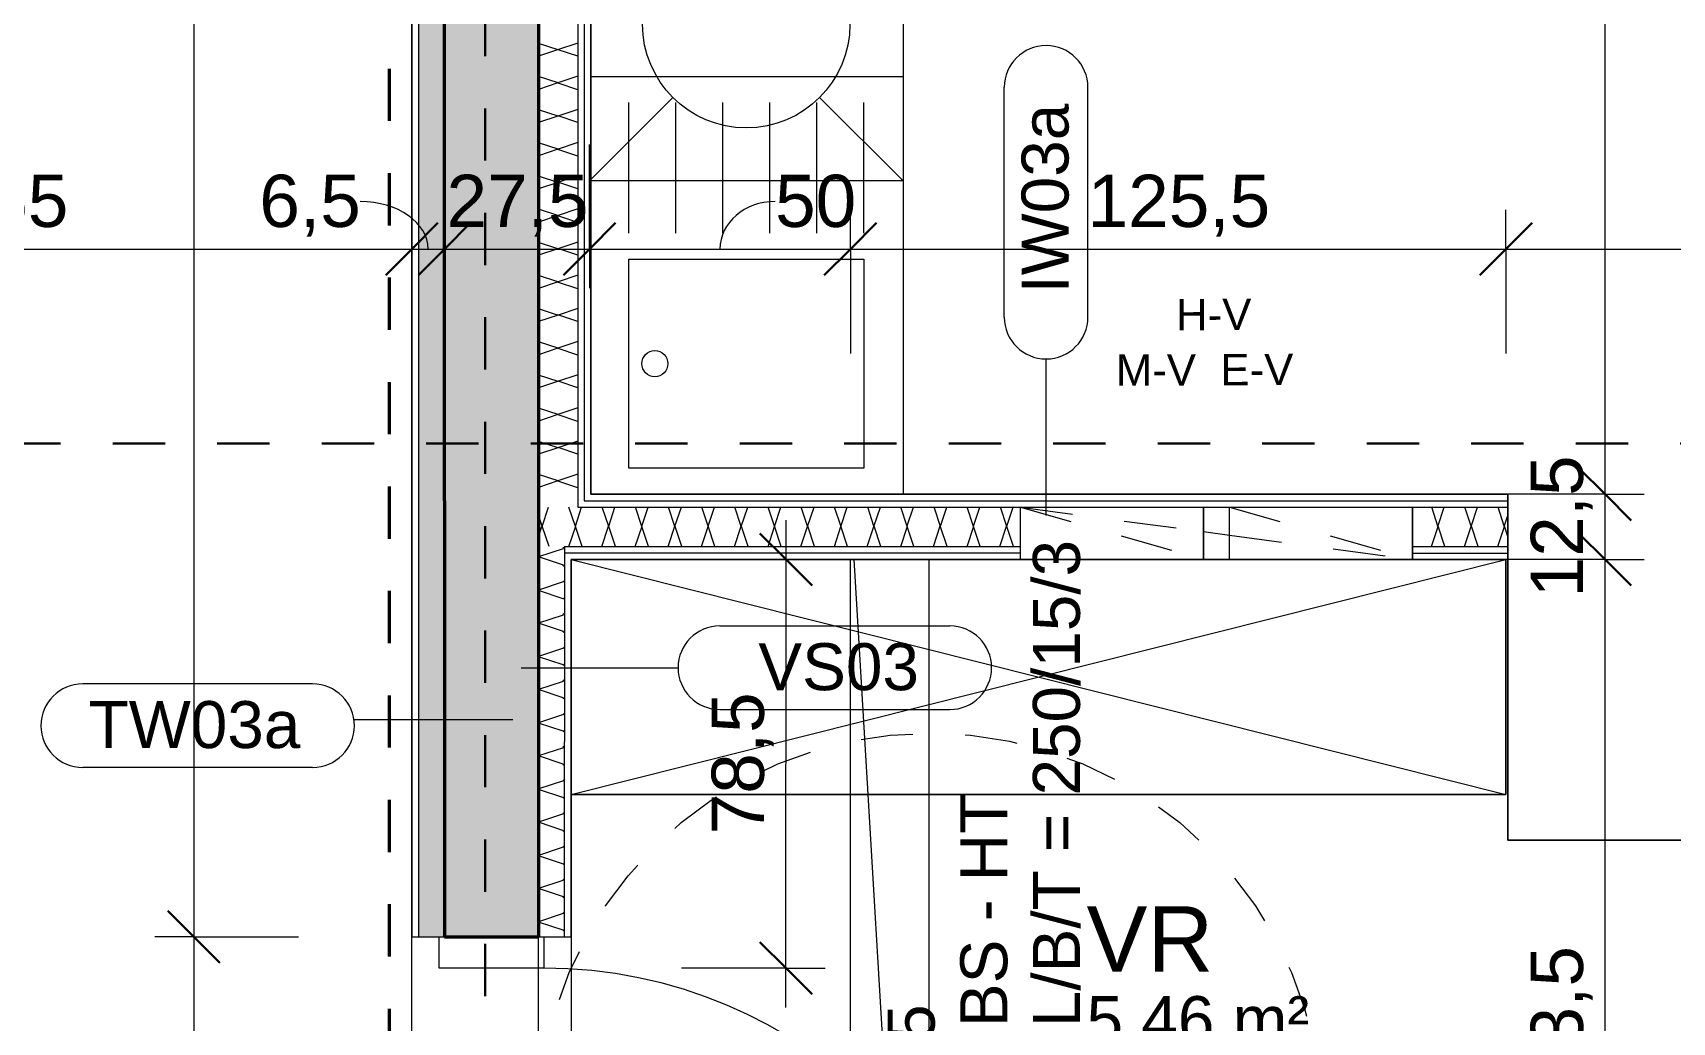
# Model space of a CAD drawing. Header units: metres. Extents: x -67.4 to -27.2, y 43.9 to 89.6.
# Drawn here: x -45.997 to -42.859, y 59.12 to 61.015 of the extents above; entities that cross this region are included whole.
import ezdxf

# ---------------------------------------------------------------- set-up
doc = ezdxf.new("R2010")
doc.units = ezdxf.units.M
doc.linetypes.add('Strich Punkt Mittel', pattern=[0.015875, 0.00635, -0.004763, 0, -0.004763])
doc.linetypes.add('Verdeckt', pattern=[0.003, 0.002, -0.001])
for name, color, linetype, lineweight in [('A_2D', 7, 'Continuous', 13), ('A_Bemassung-50_', 4, 'Continuous', 9), ('A_Bemassung_', 4, 'Continuous', 9), ('A_Beschriftung_', 7, 'Continuous', 9), ('A_Bodenschlitz', 7, 'Continuous', 5), ('A_Brandabschnitte', 30, 'Verdeckt', 50), ('A_Decken', 8, 'Continuous', 13), ('A_Durchbruch', 7, 'Verdeckt', 5), ('A_Moebel', 6, 'Continuous', 13), ('A_Raeume', 7, 'Continuous', 13), ('A_Raeume_', 7, 'Continuous', 5), ('A_Raeume_Beschriftung_', 7, 'Continuous', 9), ('A_Raster_', 1, 'Continuous', 9), ('A_Sanitaer', 3, 'Continuous', 13), ('A_Tueren', 31, 'Continuous', 13), ('A_Waende', 7, 'Continuous', 13), ('Text', 90, 'Continuous', 9)]:
    doc.layers.add(name, color=color, linetype=linetype, lineweight=lineweight)
doc.styles.add('Arial_2', font='arial.ttf', dxfattribs={"height": 0.09})
doc.styles.add('Arial_4', font='arial.ttf', dxfattribs={"height": 0.125})
doc.styles.add('Arial_5', font='arial.ttf', dxfattribs={"height": 0.1})
doc.styles.add('Arial_7', font='arial.ttf', dxfattribs={"height": 0.06})
doc.dimstyles.new('WGA-Bemaßung', dxfattribs={"dimscale": 0.3048, "dimtxt": 0.102026, "dimasz": 0.328084, "dimexe": 0.246063, "dimexo": 0.0625, "dimgap": 0.04101, "dimtad": 1, "dimdec": 1, "dimlfac": 100, "dimrnd": 0.5, "dimdsep": 46, "dimtxsty": 'Arial_5', "dimblk1": 'OBLIQUE', "dimblk2": 'OBLIQUE', "dimsah": 1, "dimcen": 0.09, "dimdle": 0.246063, "dimazin": 2, "dimtfac": 1, "dimtdec": 4, "dimtix": 1, "dimtmove": 0, "dimatfit": 3, "dimfxl": 0.656168, "dimfxlon": 1, "dimtvp": 1, "dimtolj": 1, "dimtzin": 0, "dimarcsym": 2})
doc.dimstyles.new('WGA-Bemaßung_3', dxfattribs={"dimscale": 0.3048, "dimtxt": 0.102026, "dimasz": 0.328084, "dimexe": 0.246063, "dimexo": 0.0625, "dimgap": 0.04101, "dimtad": 1, "dimdec": 1, "dimlfac": 100, "dimrnd": 0.5, "dimdsep": 46, "dimtxsty": 'Arial_5', "dimblk1": 'OBLIQUE', "dimblk2": 'OBLIQUE', "dimsah": 1, "dimcen": 0.09, "dimdle": 0.246063, "dimazin": 2, "dimtfac": 1, "dimtdec": 4, "dimtix": 1, "dimtmove": 1, "dimatfit": 3, "dimfxl": 0.656168, "dimfxlon": 1, "dimtvp": 1, "dimtolj": 1, "dimtzin": 0, "dimarcsym": 2})
doc.dimstyles.new('WGA-Bemaßung_4', dxfattribs={"dimscale": 0.3048, "dimtxt": 0.102026, "dimasz": 0.328084, "dimexe": 0.246063, "dimexo": 0.0625, "dimgap": 0.04101, "dimtad": 1, "dimdec": 1, "dimlfac": 100, "dimrnd": 0.5, "dimdsep": 46, "dimtxsty": 'Arial_5', "dimblk1": 'OBLIQUE', "dimblk2": 'OBLIQUE', "dimsah": 1, "dimcen": 0.09, "dimdle": 0.246063, "dimazin": 2, "dimtfac": 1, "dimtdec": 4, "dimtix": 1, "dimtmove": 0, "dimatfit": 3, "dimfxl": 0.656168, "dimfxlon": 1, "dimtvp": 1, "dimtolj": 1, "dimtzin": 0, "dimarcsym": 2})

# ---------------------------------------------------------------- blocks, each defined once
blk = doc.blocks.new('UZ_D1 - SL_0900x2000_Wohnungstür-5426849-263_PP_02OG_BT2')
at = {"layer": 'A_Tueren', "lineweight": 5}
for p, q in [((0.45, 0.1), (0.45, 1)), ((-0.51, 0.1), (-0.45, 0.1)), ((-0.45, 0.1), (-0.45, -0.1)), ((0.45, 0.1), (0.45, -0.1)), ((0.51, 0.1), (0.45, 0.1)), ((-0.45, -0.1), (-0.51, -0.1)), ((0.45, -0.1), (0.51, -0.1))]:
    blk.add_line(p, q, dxfattribs=at)
blk.add_arc((0.45, 0.1), 0.9, 90, 180, dxfattribs=at)
blk = doc.blocks.new('Sani_Kueche_Zeile - Tiefe_600-3803720-263_PP_02OG_BT2')
at = {"layer": 'A_Sanitaer'}
for p, q in [((-1.2005, 0.5746), (-0.6005, 0.5746)), ((-0.6005, 0.5746), (-0.0005, 0.5746)), ((-0.0005, 0.5746), (0.3995, 0.5746)), ((0.3995, 0.5746), (1.1995, 0.5746)), ((1.1995, 0.5746), (1.1995, 0.0692))]:
    blk.add_line(p, q, dxfattribs=at)
blk = doc.blocks.new('Moeb_Schrank - Schrank_2m-10187188-263_PP_02OG_BT2')
at = {"layer": 'A_Moebel', "color": 8}
for p, q in [((0, 0), (1.789, -0.45)), ((0.8601, 0), (0, 0)), ((0, 0), (0, -0.45)), ((0, -0.45), (0, 0)), ((0, 0), (0.8601, 0)), ((1.2101, 0), (0.8601, 0)), ((0.8601, 0), (1.2101, 0)), ((1.2601, 0), (1.2101, 0)), ((1.2101, 0), (1.2601, 0)), ((1.6101, 0), (1.2601, 0)), ((1.2601, 0), (1.6101, 0)), ((1.789, 0), (1.6101, 0)), ((1.6101, 0), (1.789, 0)), ((1.789, -0.45), (1.789, 0)), ((1.789, 0), (1.789, -0.45)), ((0, -0.45), (1.789, 0)), ((0, -0.45), (1.789, -0.45)), ((1.789, -0.45), (0, -0.45))]:
    blk.add_line(p, q, dxfattribs=at)
blk = doc.blocks.new('MSys_Kueche_Spuele - 80cm-5682282-263_PP_02OG_BT2')
at = {"layer": 'A_Moebel'}
for p, q in [((-1.2005, 0.5746), (-0.4005, 0.5746)), ((-1.2005, -0.0229), (-1.2005, 0.5746)), ((-1.2005, -0.0229), (-1.2005, 0.5746)), ((-0.9005, 0.4996), (-1.1505, 0.4996)), ((-0.8505, 0.4996), (-0.4505, 0.4996)), ((-0.8505, 0.0496), (-0.8505, 0.4996)), ((-0.4505, 0.4996), (-0.4505, 0.0496)), ((-0.9005, 0.4096), (-1.1505, 0.4096)), ((-0.9005, 0.3196), (-1.1505, 0.3196)), ((-0.9005, 0.2296), (-1.1505, 0.2296)), ((-0.9005, 0.1396), (-1.1505, 0.1396)), ((-0.9005, 0.0496), (-1.1505, 0.0496)), ((-0.4505, 0.0496), (-0.8505, 0.0496))]:
    blk.add_line(p, q, dxfattribs=at)
blk.add_circle((-0.6505, 0.0996), 0.025, dxfattribs=at)
blk = doc.blocks.new('MSys_Kueche_Geschirrspueler - 600-5682277-263_PP_02OG_BT2')
at = {"layer": 'A_Moebel'}
for p, q in [((-1.2005, -0.0254), (-1.2005, 0.5721)), ((-1.0409, 0.415), (-1.198, 0.5721)), ((-0.603, 0.5721), (-0.7601, 0.415)), ((-0.6005, 0.5721), (-0.6005, -0.0254)), ((-1.0409, 0.1342), (-1.2005, -0.0254)), ((-0.6005, -0.0254), (-0.7601, 0.1342)), ((-0.6005, -0.0254), (-1.2005, -0.0254))]:
    blk.add_line(p, q, dxfattribs=at)
blk.add_circle((-0.9005, 0.2746), 0.1985, dxfattribs=at)
blk = doc.blocks.new('Allg_BS - HKLS-8407943-263_PP_02OG_BT2')
at = {"layer": 'A_Bodenschlitz'}
for p, q in [((-1.2494, -0.1435), (-1.2494, 0.0065)), ((-1.2494, 0.0065), (0.682, 0.0065)), ((0.682, 0.0065), (1.132, 0.0065)), ((-1.2494, -0.1435), (0.682, -0.0276)), ((0.682, -0.0276), (1.132, -0.0006)), ((0.682, -0.1435), (-1.2494, -0.1435)), ((1.132, -0.1435), (0.682, -0.1435))]:
    blk.add_line(p, q, dxfattribs=at)
blk = doc.blocks.new('Allg_Verteiler_Wand - H-V-8423438-263_PP_02OG_BT2')
at = {"layer": 'A_2D', "lineweight": 5}
for p, q in [((0.125, 0.0375), (0.475, 0.0375)), ((0.125, -0.0625), (0.125, 0.0375)), ((0.125, 0.0375), (0.475, 0.0375)), ((0.475, 0.0375), (0.525, 0.0375)), ((0.475, 0.0375), (0.525, 0.0375)), ((0.525, 0.0375), (0.875, 0.0375)), ((0.525, 0.0375), (0.875, 0.0375)), ((0.875, 0.0375), (0.875, -0.0625)), ((0.875, -0.0625), (0.875, 0.0375)), ((0.475, -0.0625), (0.125, -0.0625)), ((0.525, -0.0625), (0.475, -0.0625)), ((0.875, -0.0625), (0.525, -0.0625))]:
    blk.add_line(p, q, dxfattribs=at)
at = {"layer": 'A_Durchbruch'}
for p, q in [((0.125, 0.0375), (0.475, -0.0092)), ((0.125, -0.0625), (0.125, 0.0375)), ((0.125, 0.0375), (0.475, -0.0092)), ((0.125, -0.0625), (0.125, 0.0375)), ((0.875, -0.0625), (0.875, 0.0375)), ((0.475, -0.0092), (0.525, -0.0158)), ((0.475, -0.0092), (0.525, -0.0158)), ((0.525, -0.0158), (0.875, -0.0625)), ((0.525, -0.0158), (0.875, -0.0625))]:
    blk.add_line(p, q, dxfattribs=at)
blk = doc.blocks.new('Allg_Verteiler_Wand - E-V-8423437-263_PP_02OG_BT2')
at = {"layer": 'A_2D', "lineweight": 5}
for p, q in [((0.125, 0.0375), (0.475, 0.0375)), ((0.125, -0.0625), (0.125, 0.0375)), ((0.125, 0.0375), (0.475, 0.0375)), ((0.475, 0.0375), (0.475, -0.0625)), ((0.475, -0.0625), (0.475, 0.0375)), ((0.475, -0.0625), (0.125, -0.0625))]:
    blk.add_line(p, q, dxfattribs=at)
at = {"layer": 'A_Durchbruch'}
for p, q in [((0.125, 0.0375), (0.475, -0.0625)), ((0.125, -0.0625), (0.125, 0.0375)), ((0.125, 0.0375), (0.475, -0.0625)), ((0.125, -0.0625), (0.125, 0.0375)), ((0.475, -0.0625), (0.475, 0.0375))]:
    blk.add_line(p, q, dxfattribs=at)
blk = doc.blocks.new('Allg_Verteiler_Wand - M-V-8423436-263_PP_02OG_BT2')
at = {"layer": 'A_2D', "lineweight": 5}
for p, q in [((0.125, 0.0375), (0.475, 0.0375)), ((0.125, -0.0625), (0.125, 0.0375)), ((0.125, 0.0375), (0.475, 0.0375)), ((0.475, 0.0375), (0.475, -0.0625)), ((0.475, -0.0625), (0.475, 0.0375)), ((0.475, -0.0625), (0.125, -0.0625))]:
    blk.add_line(p, q, dxfattribs=at)
at = {"layer": 'A_Durchbruch'}
for p, q in [((0.125, 0.0375), (0.475, -0.0625)), ((0.125, -0.0625), (0.125, 0.0375)), ((0.125, 0.0375), (0.475, -0.0625)), ((0.125, -0.0625), (0.125, 0.0375)), ((0.475, -0.0625), (0.475, 0.0375))]:
    blk.add_line(p, q, dxfattribs=at)
blk = doc.blocks.new('BS_Wand_Lollipop - rechts_oben-2026913-263_PP_02OG_BT2')
at = {"layer": 'A_Beschriftung_'}
for p, q in [((0.0046, 0.0016), (0.0134, 0.0016)), ((-0.003, 0), (0.003, 0)), ((0.0046, -0.0016), (0.0134, -0.0016))]:
    blk.add_line(p, q, dxfattribs=at)
for centre, start, end in [((0.0046, 0), 90, 270), ((0.0134, 0), 270, 90)]:
    blk.add_arc(centre, 0.0016, start, end, dxfattribs=at)
blk = doc.blocks.new('DIMBLOCK154-263_PP_02OG_BT2')
at = {"layer": 'A_Bemassung-50_', "lineweight": 35, "transparency": 16777216}
for p, q in [((-42.9874, 60.0062), (-43.0374, 60.0562)), ((-42.9874, 60.0062), (-42.9374, 59.9562)), ((-42.9875, 58.1736), (-43.0375, 58.2236)), ((-42.9875, 58.1736), (-42.9375, 58.1236))]:
    blk.add_line(p, q, dxfattribs=at)
at = {"layer": 'A_Bemassung-50_', "transparency": 16777216}
for p, q in [((-42.9874, 60.0062), (-43.1874, 60.0062)), ((-42.9875, 58.1736), (-42.9874, 60.0062)), ((-42.9874, 60.0062), (-42.9124, 60.0062)), ((-42.9875, 58.1736), (-43.1875, 58.1736)), ((-42.9875, 58.1736), (-42.9125, 58.1736))]:
    blk.add_line(p, q, dxfattribs=at)
at = {"layer": 'A_Bemassung-50_', "color": 0, "transparency": 16777216, "insert": (-43.1298, 58.9165), "char_height": 0.1, "width": 0.416266, "attachment_point": 1, "rotation": 90, "line_spacing_factor": 0.941778, "style": 'Arial_5'}
blk.add_mtext('183,5', dxfattribs=at)
blk = doc.blocks.new('_Oblique')
at = {"color": 0, "linetype": 'ByBlock', "lineweight": -2}
blk.add_line((-0.5, -0.5), (0.5, 0.5), dxfattribs=at)
blk = doc.blocks.new('DIMBLOCK155-263_PP_02OG_BT2')
at = {"layer": 'A_Bemassung-50_', "lineweight": 35, "transparency": 16777216}
for p, q in [((-42.9874, 60.1312), (-43.0374, 60.1812)), ((-42.9874, 60.1312), (-42.9374, 60.0812)), ((-42.9874, 60.0062), (-43.0374, 60.0562)), ((-42.9874, 60.0062), (-42.9374, 59.9562))]:
    blk.add_line(p, q, dxfattribs=at)
at = {"layer": 'A_Bemassung-50_', "transparency": 16777216}
for p, q in [((-42.9874, 60.1312), (-43.1874, 60.1312)), ((-42.9874, 60.0062), (-42.9874, 60.1312)), ((-42.9874, 60.1312), (-42.9124, 60.1312)), ((-42.9874, 60.0062), (-43.1874, 60.0062)), ((-42.9874, 60.0062), (-42.9124, 60.0062))]:
    blk.add_line(p, q, dxfattribs=at)
at = {"layer": 'A_Bemassung-50_', "color": 0, "transparency": 16777216, "insert": (-43.1297, 59.9337), "char_height": 0.1, "width": 0.323972, "attachment_point": 1, "rotation": 90, "line_spacing_factor": 0.941778, "style": 'Arial_5'}
blk.add_mtext('12,5', dxfattribs=at)
blk = doc.blocks.new('DIMBLOCK156-263_PP_02OG_BT2')
at = {"layer": 'A_Bemassung-50_', "lineweight": 35, "transparency": 16777216}
for p, q in [((-42.9874, 62.5312), (-43.0373, 62.5812)), ((-42.9874, 62.5312), (-42.9374, 62.4812)), ((-42.9874, 60.1312), (-43.0374, 60.1812)), ((-42.9874, 60.1312), (-42.9374, 60.0812))]:
    blk.add_line(p, q, dxfattribs=at)
at = {"layer": 'A_Bemassung-50_', "transparency": 16777216}
for p, q in [((-42.9874, 62.5312), (-43.1874, 62.5312)), ((-42.9874, 60.1312), (-42.9874, 62.5312)), ((-42.9874, 62.5312), (-42.9124, 62.5312)), ((-42.9874, 60.1312), (-43.1874, 60.1312)), ((-42.9874, 60.1312), (-42.9124, 60.1312))]:
    blk.add_line(p, q, dxfattribs=at)
at = {"layer": 'A_Bemassung-50_', "color": 0, "transparency": 16777216, "insert": (-43.1297, 61.2159), "char_height": 0.1, "width": 0.276883, "attachment_point": 1, "rotation": 90, "line_spacing_factor": 0.941778, "style": 'Arial_5'}
blk.add_mtext('240', dxfattribs=at)
blk = doc.blocks.new('BS_Wand_Lollipop - links_unten-2026911-263_PP_02OG_BT2')
at = {"layer": 'A_Beschriftung_'}
for p, q in [((-0.00467, 0.001367), (-0.01347, 0.001367)), ((-0.003087, 0), (0.003, 0)), ((-0.00467, -0.001833), (-0.01347, -0.001833))]:
    blk.add_line(p, q, dxfattribs=at)
for centre, start, end in [((-0.01347, -0.000233), 90, 270), ((-0.00467, -0.000233), 270, 90)]:
    blk.add_arc(centre, 0.0016, start, end, dxfattribs=at)
blk = doc.blocks.new('DIMBLOCK379-263_PP_02OG_BT2')
at = {"layer": 'A_Bemassung-50_', "lineweight": 35, "transparency": 16777216}
for p, q in [((-45.6881, 65.1463), (-45.7381, 65.1963)), ((-45.6881, 65.1463), (-45.6381, 65.0963)), ((-45.6883, 59.2837), (-45.7383, 59.3337)), ((-45.6883, 59.2837), (-45.6383, 59.2337))]:
    blk.add_line(p, q, dxfattribs=at)
at = {"layer": 'A_Bemassung-50_', "transparency": 16777216}
for p, q in [((-45.6881, 65.1463), (-45.7631, 65.1463)), ((-45.6881, 65.1463), (-45.6883, 59.2837)), ((-45.6881, 65.1463), (-45.4881, 65.1463)), ((-45.6883, 59.2837), (-45.7633, 59.2837)), ((-45.6883, 59.2837), (-45.4883, 59.2837))]:
    blk.add_line(p, q, dxfattribs=at)
at = {"layer": 'A_Bemassung-50_', "color": 0, "transparency": 16777216, "insert": (-45.8305, 62.0416), "char_height": 0.1, "width": 0.416266, "attachment_point": 1, "rotation": 90, "line_spacing_factor": 0.941778, "style": 'Arial_5'}
blk.add_mtext('586,5', dxfattribs=at)
blk = doc.blocks.new('DIMBLOCK380-263_PP_02OG_BT2')
at = {"layer": 'A_Bemassung-50_', "lineweight": 35, "transparency": 16777216}
for p, q in [((-45.6883, 59.2837), (-45.7383, 59.3337)), ((-45.6883, 59.2837), (-45.6383, 59.2337)), ((-45.6883, 58.2637), (-45.7383, 58.3137)), ((-45.6883, 58.2637), (-45.6383, 58.2137))]:
    blk.add_line(p, q, dxfattribs=at)
at = {"layer": 'A_Bemassung-50_', "transparency": 16777216}
for p, q in [((-45.6883, 59.2837), (-45.7633, 59.2837)), ((-45.6883, 59.2837), (-45.6883, 58.2637)), ((-45.6883, 59.2837), (-45.4883, 59.2837)), ((-45.6883, 58.2637), (-45.7633, 58.2637)), ((-45.6883, 58.2637), (-45.4883, 58.2637))]:
    blk.add_line(p, q, dxfattribs=at)
at = {"layer": 'A_Bemassung-50_', "color": 0, "transparency": 16777216, "insert": (-45.8307, 58.6583), "char_height": 0.1, "width": 0.276883, "attachment_point": 1, "rotation": 90, "line_spacing_factor": 0.941778, "style": 'Arial_5'}
blk.add_mtext('102', dxfattribs=at)
blk = doc.blocks.new('DIMBLOCK412-263_PP_02OG_BT2')
at = {"layer": 'A_Bemassung-50_', "lineweight": 35, "transparency": 16777216}
for p, q in [((-44.555, 60.0063), (-44.605, 60.0563)), ((-44.555, 60.0063), (-44.505, 59.9563)), ((-44.555, 59.2237), (-44.605, 59.2737)), ((-44.555, 59.2237), (-44.5051, 59.1737))]:
    blk.add_line(p, q, dxfattribs=at)
at = {"layer": 'A_Bemassung-50_', "transparency": 16777216}
for p, q in [((-44.5551, 59.1487), (-44.555, 60.0813)), ((-44.555, 60.0063), (-44.755, 60.0063)), ((-44.555, 60.0063), (-44.48, 60.0063)), ((-44.555, 59.2237), (-44.755, 59.2237)), ((-44.555, 59.2237), (-44.48, 59.2237))]:
    blk.add_line(p, q, dxfattribs=at)
at = {"layer": 'A_Bemassung-50_', "color": 0, "transparency": 16777216, "insert": (-44.6974, 59.48), "char_height": 0.1, "width": 0.323972, "attachment_point": 1, "rotation": 90, "line_spacing_factor": 0.941778, "style": 'Arial_5'}
blk.add_mtext('78,5', dxfattribs=at)
blk = doc.blocks.new('DIMBLOCK487-263_PP_02OG_BT2')
at = {"layer": 'A_Bemassung-50_', "transparency": 16777216}
for p, q in [((-46.8211, 60.6007), (-46.8211, 60.8007)), ((-45.2711, 60.6007), (-45.2711, 60.8007)), ((-46.8961, 60.6007), (-45.2711, 60.6007)), ((-46.8211, 60.6007), (-46.8211, 60.5257)), ((-45.2711, 60.6007), (-45.2711, 60.5257))]:
    blk.add_line(p, q, dxfattribs=at)
at = {"layer": 'A_Bemassung-50_', "lineweight": 35, "transparency": 16777216}
for p, q in [((-46.8211, 60.6007), (-46.7711, 60.6507)), ((-45.2711, 60.6007), (-45.2211, 60.6507)), ((-46.8211, 60.6007), (-46.8711, 60.5507)), ((-45.2711, 60.6007), (-45.3211, 60.5507))]:
    blk.add_line(p, q, dxfattribs=at)
at = {"layer": 'A_Bemassung-50_', "color": 0, "transparency": 16777216, "insert": (-46.1615, 60.743), "char_height": 0.1, "width": 0.276883, "attachment_point": 1, "rotation": 359.9983, "line_spacing_factor": 0.941778, "style": 'Arial_5'}
blk.add_mtext('155', dxfattribs=at)
blk = doc.blocks.new('DIMBLOCK488-263_PP_02OG_BT2')
at = {"layer": 'A_Bemassung-50_', "transparency": 16777216}
for p, q in [((-45.2711, 60.6007), (-45.2711, 60.8007)), ((-45.2086, 60.6007), (-45.2086, 60.8007)), ((-45.2711, 60.6007), (-45.2086, 60.6007)), ((-45.2711, 60.6007), (-45.2711, 60.5257)), ((-45.2086, 60.6007), (-45.2086, 60.5257))]:
    blk.add_line(p, q, dxfattribs=at)
at = {"layer": 'A_Bemassung-50_', "lineweight": 35, "transparency": 16777216}
for p, q in [((-45.2711, 60.6007), (-45.2211, 60.6507)), ((-45.2086, 60.6007), (-45.1586, 60.6507)), ((-45.2711, 60.6007), (-45.3211, 60.5507)), ((-45.2086, 60.6007), (-45.2586, 60.5507))]:
    blk.add_line(p, q, dxfattribs=at)
at = {"layer": 'A_Bemassung-50_', "transparency": 16777216}
blk.add_ellipse((-45.37, 60.6007), major_axis=(-0.1301, 0), ratio=0.699383, start_param=3.141593, end_param=4.712389, dxfattribs=at)
at = {"layer": 'A_Bemassung-50_', "color": 0, "transparency": 16777216, "insert": (-45.563, 60.743), "char_height": 0.1, "width": 0.231677, "attachment_point": 1, "rotation": 359.9983, "line_spacing_factor": 0.941778, "style": 'Arial_5'}
blk.add_mtext('6,5', dxfattribs=at)
blk = doc.blocks.new('DIMBLOCK489-263_PP_02OG_BT2')
at = {"layer": 'A_Bemassung-50_', "transparency": 16777216}
for p, q in [((-45.2086, 60.6007), (-45.2086, 60.8007)), ((-44.9311, 60.6007), (-44.9311, 60.8007)), ((-45.2086, 60.6007), (-44.9311, 60.6007)), ((-45.2086, 60.6007), (-45.2086, 60.5257)), ((-44.9311, 60.6007), (-44.9311, 60.5257))]:
    blk.add_line(p, q, dxfattribs=at)
at = {"layer": 'A_Bemassung-50_', "lineweight": 35, "transparency": 16777216}
for p, q in [((-45.2086, 60.6007), (-45.1586, 60.6507)), ((-44.9311, 60.6007), (-44.8811, 60.6507)), ((-45.2086, 60.6007), (-45.2586, 60.5507)), ((-44.9311, 60.6007), (-44.9811, 60.5507))]:
    blk.add_line(p, q, dxfattribs=at)
at = {"layer": 'A_Bemassung-50_', "color": 0, "transparency": 16777216, "insert": (-45.2048, 60.743), "char_height": 0.1, "width": 0.323972, "attachment_point": 1, "rotation": 359.9983, "line_spacing_factor": 0.941778, "style": 'Arial_5'}
blk.add_mtext('27,5', dxfattribs=at)
blk = doc.blocks.new('DIMBLOCK490-263_PP_02OG_BT2')
at = {"layer": 'A_Bemassung-50_', "transparency": 16777216}
for p, q in [((-44.9311, 60.6007), (-44.9311, 60.8007)), ((-44.4318, 60.6006), (-44.4318, 60.6756)), ((-44.9311, 60.6007), (-44.4318, 60.6006)), ((-44.9311, 60.6007), (-44.9311, 60.5257)), ((-44.4318, 60.6006), (-44.4318, 60.4006))]:
    blk.add_line(p, q, dxfattribs=at)
at = {"layer": 'A_Bemassung-50_', "lineweight": 35, "transparency": 16777216}
for p, q in [((-44.9311, 60.6007), (-44.8811, 60.6507)), ((-44.4318, 60.6006), (-44.3818, 60.6506)), ((-44.9311, 60.6007), (-44.9811, 60.5507)), ((-44.4318, 60.6006), (-44.4818, 60.5507))]:
    blk.add_line(p, q, dxfattribs=at)
at = {"layer": 'A_Bemassung-50_', "transparency": 16777216}
blk.add_ellipse((-44.576, 60.6007), major_axis=(-0.1055, 0), ratio=0.862677, start_param=4.712389, end_param=6.283185, dxfattribs=at)
at = {"layer": 'A_Bemassung-50_', "color": 0, "transparency": 16777216, "insert": (-44.576, 60.743), "char_height": 0.1, "width": 0.184588, "attachment_point": 1, "rotation": 359.9983, "line_spacing_factor": 0.941778, "style": 'Arial_5'}
blk.add_mtext('50', dxfattribs=at)
blk = doc.blocks.new('DIMBLOCK491-263_PP_02OG_BT2')
at = {"layer": 'A_Bemassung-50_', "transparency": 16777216}
for p, q in [((-44.4318, 60.6006), (-44.4318, 60.6756)), ((-43.1772, 60.6006), (-43.1772, 60.6756)), ((-44.4318, 60.6006), (-43.1772, 60.6006)), ((-44.4318, 60.6006), (-44.4318, 60.4006)), ((-43.1772, 60.6006), (-43.1772, 60.4006))]:
    blk.add_line(p, q, dxfattribs=at)
at = {"layer": 'A_Bemassung-50_', "lineweight": 35, "transparency": 16777216}
for p, q in [((-44.4318, 60.6006), (-44.3818, 60.6506)), ((-43.1772, 60.6006), (-43.1272, 60.6506)), ((-44.4318, 60.6006), (-44.4818, 60.5507)), ((-43.1772, 60.6006), (-43.2272, 60.5506))]:
    blk.add_line(p, q, dxfattribs=at)
at = {"layer": 'A_Bemassung-50_', "color": 0, "transparency": 16777216, "insert": (-43.9779, 60.743), "char_height": 0.1, "width": 0.416266, "attachment_point": 1, "rotation": 359.9983, "line_spacing_factor": 0.941778, "style": 'Arial_5'}
blk.add_mtext('125,5', dxfattribs=at)
blk = doc.blocks.new('DIMBLOCK492-263_PP_02OG_BT2')
at = {"layer": 'A_Bemassung-50_', "transparency": 16777216}
for p, q in [((-43.1772, 60.6006), (-43.1772, 60.6756)), ((-41.493, 60.6006), (-41.493, 60.6756)), ((-43.1772, 60.6006), (-41.493, 60.6006)), ((-43.1772, 60.6006), (-43.1772, 60.4006)), ((-41.493, 60.6006), (-41.493, 60.4006))]:
    blk.add_line(p, q, dxfattribs=at)
at = {"layer": 'A_Bemassung-50_', "lineweight": 35, "transparency": 16777216}
for p, q in [((-43.1772, 60.6006), (-43.1272, 60.6506)), ((-41.493, 60.6006), (-41.443, 60.6506)), ((-43.1772, 60.6006), (-43.2272, 60.5506)), ((-41.493, 60.6006), (-41.543, 60.5506))]:
    blk.add_line(p, q, dxfattribs=at)
at = {"layer": 'A_Bemassung-50_', "color": 0, "transparency": 16777216, "insert": (-42.5085, 60.7429), "char_height": 0.1, "width": 0.416266, "attachment_point": 1, "rotation": 359.9983, "line_spacing_factor": 0.941778, "style": 'Arial_5'}
blk.add_mtext('168,5', dxfattribs=at)

msp = doc.modelspace()

# ---------------------------------------------------------------- hatches: boundary and pattern name
at = {"layer": 'A_Waende', "lineweight": 5}
h = msp.add_hatch(dxfattribs=at)
h.set_pattern_fill('FP_4', color=250, style=0, pattern_type=2)
h.set_pattern_definition([(45, (0, 0), (-0.08980256, 0.08980256), []), (45, (0.0898, 0), (-0.08980256, 0.08980256), [0.0635, -0.03175])])
h.paths.add_polyline_path([(-45.0288, 55.8287), (-45.0287, 58.2637), (-45.2087, 58.2637), (-45.2087, 55.8287), (-45.1463, 55.8287)])
h.paths.add_polyline_path([(-45.0287, 59.2837), (-45.0287, 59.2837), (-45.0285, 65.1463), (-45.2085, 65.1463), (-45.2085, 59.2837), (-45.0332, 59.2837)])
h.paths.add_polyline_path([(-45.0285, 65.0563), (-45.0285, 65.0563), (-45.0285, 65.0563)])
h.paths.add_polyline_path([(-45.0284, 66.1663), (-45.0282, 73.7527), (-45.2082, 73.7527), (-45.2082, 66.1663), (-45.0285, 66.1663)])
h.paths.add_polyline_path([(-45.0282, 74.7727), (-45.0281, 78.2965), (-45.2081, 78.2965), (-45.2082, 74.7727), (-45.0282, 74.7727)])
h = msp.add_hatch(dxfattribs=at)
h.set_pattern_fill('FP_97', color=250, angle=-112.36, style=0, pattern_type=2)
h.set_pattern_definition([(314.998, (-45.27071, 66.52067), (0.2539954, -0.1270123), [0.02245, -0.15715]), (314.998, (-45.16011, 66.47409), (0.2539954, -0.1270123), [0.02245, -0.15715]), (314.998, (-45.27058, 66.4579), (0.2539954, -0.1270123), [0.02245, -0.15715]), (314.998, (-45.159435, 66.41002), (0.2539954, -0.1270123), [0.02245, -0.15715]), (341.563, (-45.255255, 66.50566), (0.50799322, -0.12701842), [0.0502, -0.35141]), (341.563, (-45.207873, 66.489414), (0.50799322, -0.12701842), [0.0502, -0.35141]), (341.563, (-45.255504, 66.441966), (0.50799322, -0.12701842), [0.0502, -0.35141]), (341.563, (-45.206817, 66.426264), (0.50799322, -0.12701842), [0.0502, -0.35141]), (44.998, (-45.16018, 66.50548), (-0.2540043, -0.1269946), [0.02245, -0.15715]), (44.998, (-45.27058, 66.4579), (-0.2540043, -0.1269946), [0.02245, -0.15715]), (44.998, (-45.1595, 66.4414), (-0.2540043, -0.1269946), [0.02245, -0.15715]), (44.998, (-45.27083, 66.3942), (-0.2540043, -0.1269946), [0.02245, -0.15715]), (18.433, (-45.207873, 66.489414), (-0.50800209, -0.12698295), [0.0502, -0.35141]), (18.433, (-45.25557, 66.47335), (-0.50800209, -0.12698295), [0.0502, -0.35141]), (18.433, (-45.206817, 66.426264), (-0.50800209, -0.12698295), [0.0502, -0.35141]), (18.433, (-45.254514, 66.4102), (-0.50800209, -0.12698295), [0.0502, -0.35141])])
h.paths.add_polyline_path([(-45.2087, 57.3961), (-45.2087, 58.2637), (-45.2587, 58.2637), (-45.2587, 57.3961), (-45.2087, 57.3961)])
h.paths.add_polyline_path([(-45.2087, 59.2837), (-45.2085, 65.1463), (-45.2585, 65.1463), (-45.2587, 59.2837)])
h.paths.add_polyline_path([(-45.2084, 66.1663), (-45.2084, 73.7527), (-45.2582, 73.7527), (-45.2584, 66.1663)])
h.paths.add_polyline_path([(-45.2082, 74.7727), (-45.2082, 75.6464), (-45.2582, 75.6464), (-45.2582, 74.7727)])
h = msp.add_hatch(dxfattribs=at)
h.set_pattern_fill('FP_74', color=250, angle=247.64, style=0, pattern_type=2)
h.set_pattern_definition([(134.998, (-44.92817, 61.33117), (-0.2539954, 0.127012), [0.02245, -0.15715]), (134.998, (-45.03931, 61.37905), (-0.2539954, 0.127012), [0.02245, -0.15715]), (134.998, (-44.92884, 61.39524), (-0.2539954, 0.1270123), [0.02245, -0.15715]), (134.998, (-45.03944, 61.44182), (-0.2539954, 0.1270123), [0.02245, -0.15715]), (161.563, (-44.944164, 61.34748), (-0.5079932, 0.1270184), [0.0502, -0.35141]), (161.563, (-44.991927, 61.3628), (-0.5079932, 0.1270184), [0.0502, -0.35141]), (161.563, (-44.944295, 61.41025), (-0.5079932, 0.1270184), [0.0502, -0.35141]), (161.563, (-44.991677, 61.426496), (-0.5079932, 0.1270184), [0.0502, -0.35141]), (224.998, (-45.03962, 61.34674), (0.254004, 0.1269946), [0.02245, -0.15715]), (224.998, (-44.92884, 61.39524), (0.254004, 0.1269946), [0.02245, -0.15715]), (224.998, (-45.03937, 61.41043), (0.254004, 0.1269946), [0.02245, -0.15715]), (224.998, (-44.92897, 61.45801), (0.254004, 0.1269946), [0.02245, -0.15715]), (198.433, (-44.991927, 61.3628), (0.5080021, 0.126983), [0.0502, -0.35141]), (198.433, (-44.94423, 61.378864), (0.5080021, 0.126983), [0.0502, -0.35141]), (198.433, (-44.991677, 61.426496), (0.5080021, 0.126983), [0.0502, -0.35141]), (198.433, (-44.94398, 61.44256), (0.5080021, 0.126983), [0.0502, -0.35141])])
h.paths.add_polyline_path([(-44.9536, 60.1063), (-44.9536, 62.5313), (-45.0286, 62.5313), (-45.0286, 60.1063), (-44.9786, 60.1063)])
h.paths.add_polyline_path([(-44.9786, 60.1188), (-44.9786, 60.1188), (-44.9786, 60.123)])
h = msp.add_hatch(dxfattribs=at)
h.set_pattern_fill('FP_68', color=250, angle=-112.36, style=0, pattern_type=2)
h.set_pattern_definition([(44.998, (-44.10115, 60.005905), (0.127012, 0.253995), [0.02245, -0.15715]), (44.998, (-44.05327, 60.11705), (0.127012, 0.253995), [0.02245, -0.15715]), (44.998, (-44.03707, 60.00658), (0.127012, 0.253995), [0.02245, -0.15715]), (44.998, (-43.9905, 60.11718), (0.127012, 0.2539954), [0.02245, -0.15715]), (71.563, (-44.084836, 60.021902), (0.1270184, 0.5079932), [0.0502, -0.35141]), (71.563, (-44.069514, 60.069664), (0.1270184, 0.5079932), [0.0502, -0.35141]), (71.563, (-44.022066, 60.022033), (0.1270184, 0.5079932), [0.0502, -0.35141]), (71.563, (-44.00582, 60.069415), (0.1270184, 0.5079932), [0.0502, -0.35141]), (134.998, (-44.08558, 60.11736), (0.126995, -0.254004), [0.02245, -0.15715]), (134.998, (-44.03707, 60.00658), (0.1269946, -0.254004), [0.02245, -0.15715]), (134.998, (-44.02188, 60.11711), (0.1269946, -0.254004), [0.02245, -0.15715]), (134.998, (-43.9743, 60.00671), (0.1269946, -0.254004), [0.02245, -0.15715]), (108.433, (-44.069514, 60.069664), (0.126983, -0.5080021), [0.0502, -0.35141]), (108.433, (-44.05345, 60.021967), (0.126983, -0.5080021), [0.0502, -0.35141]), (108.433, (-44.00582, 60.069415), (0.126983, -0.5080021), [0.0502, -0.35141]), (108.433, (-43.989757, 60.021718), (0.126983, -0.5080021), [0.0502, -0.35141])])
h.paths.add_polyline_path([(-43.1735, 60.0312), (-43.1735, 60.1062), (-43.356, 60.1062), (-43.356, 60.0312)])
h.paths.add_polyline_path([(-44.106, 60.0313), (-44.106, 60.1063), (-45.0286, 60.1063), (-45.0286, 60.0313), (-44.1457, 60.0313)])
h = msp.add_hatch(dxfattribs=at)
h.set_pattern_fill('FP_156', color=250, angle=247.64, style=0, pattern_type=2)
h.set_pattern_definition([(134.998, (-44.96654, 59.09028), (-0.253995, 0.127012), [0.02245, -0.15715]), (134.998, (-45.07676, 59.13778), (-0.253995, 0.127012), [0.02245, -0.15715]), (134.998, (-44.96629, 59.15397), (-0.253995, 0.127012), [0.02245, -0.15715]), (134.998, (-45.077815, 59.20093), (-0.2539954, 0.127012), [0.02245, -0.15715]), (161.563, (-44.981615, 59.10621), (-0.5079932, 0.1270184), [0.0502, -0.35141]), (161.563, (-45.029377, 59.12153), (-0.5079932, 0.1270184), [0.0502, -0.35141]), (161.563, (-44.981746, 59.16898), (-0.5079932, 0.1270184), [0.0502, -0.35141]), (161.563, (-45.029128, 59.185226), (-0.5079932, 0.1270184), [0.0502, -0.35141]), (224.998, (-45.07707, 59.10547), (0.254004, 0.126995), [0.02245, -0.15715]), (224.998, (-44.96629, 59.15397), (0.254004, 0.1269946), [0.02245, -0.15715]), (224.998, (-45.07682, 59.16916), (0.254004, 0.1269946), [0.02245, -0.15715]), (224.998, (-44.96642, 59.21674), (0.254004, 0.1269946), [0.02245, -0.15715]), (198.433, (-45.029377, 59.12153), (0.5080021, 0.126983), [0.0502, -0.35141]), (198.433, (-44.98168, 59.137595), (0.5080021, 0.126983), [0.0502, -0.35141]), (198.433, (-45.029128, 59.185226), (0.5080021, 0.126983), [0.0502, -0.35141]), (198.433, (-44.98143, 59.20129), (0.5080021, 0.126983), [0.0502, -0.35141])])
h.paths.add_polyline_path([(-44.9787, 58.1487), (-44.9787, 58.2637), (-45.0287, 58.2637), (-45.0287, 58.1487), (-44.9787, 58.1487)])
h.paths.add_polyline_path([(-44.9787, 59.2837), (-44.9786, 60.0313), (-45.0286, 60.0313), (-45.0286, 59.2837)])

# ---------------------------------------------------------------- linework, layer by layer
at = {"layer": 'A_2D', "linetype": 'Verdeckt', "lineweight": 5}
msp.add_circle((-44.2787, 58.9237), 0.75, dxfattribs=at)
at = {"layer": 'A_Brandabschnitte'}
msp.add_line((-45.3137, 57.4461), (-45.3132, 75.5836), dxfattribs=at)
at = {"layer": 'A_Decken'}
for p, q in [((-44.106, 60.0063), (-44.9661, 60.0063)), ((-43.1735, 60.0062), (-43.1772, 60.0062)), ((-45.0287, 58.2637), (-45.0287, 59.2837))]:
    msp.add_line(p, q, dxfattribs=at)
at = {"layer": 'A_Raeume', "color": 8, "linetype": 'Verdeckt'}
for p, q in [((-43.1735, 60.0062), (-43.1735, 59.4686)), ((-43.1735, 59.4686), (-41.493, 59.4686))]:
    msp.add_line(p, q, dxfattribs=at)
at = {"layer": 'A_Raeume_', "flags": 128}
for points in [[(-45.2707, 75.6339), (-46.8207, 75.634), (-46.8211, 60.1286), (-46.8836, 60.1286), (-46.8836, 60.127), (-46.8837, 58.7511), (-46.8212, 58.7511), (-46.8212, 58.6611), (-46.8212, 57.9086), (-46.8212, 57.4086), (-45.2712, 57.4086)], [(-37.7086, 59.4685), (-37.7086, 62.5311), (-43.9284, 62.5313), (-44.9286, 62.5313), (-44.9286, 60.1313), (-43.1735, 60.1312), (-43.1735, 59.4686), (-41.596, 59.4686), (-41.443, 59.4686)], [(-43.9787, 58.1736), (-41.4931, 58.1736), (-41.493, 59.4686), (-43.1735, 59.4686), (-43.1735, 60.0062), (-44.9661, 60.0063), (-44.9662, 58.1737)]]:
    msp.add_lwpolyline(points, close=True, dxfattribs=at)
at = {"layer": 'A_Raster_', "linetype": 'Strich Punkt Mittel', "lineweight": 35}
for p, q in [((-45.1301, 85.8701), (-45.1313, 46.5268)), ((-56.2435, 60.2289), (-31.6743, 60.2282))]:
    msp.add_line(p, q, dxfattribs=at)
at = {"layer": 'A_Waende'}
for p, q in [((-45.271, 65.1463), (-45.2712, 59.2837)), ((-45.2585, 65.1463), (-45.2587, 59.2837)), ((-44.9536, 62.5313), (-44.9536, 60.1063)), ((-44.9286, 60.1313), (-44.9286, 62.5313)), ((-43.1735, 60.1312), (-44.9286, 60.1313)), ((-43.1735, 60.1062), (-43.1735, 60.1312)), ((-44.9536, 60.1063), (-44.106, 60.1063)), ((-43.356, 60.1062), (-43.1735, 60.1062)), ((-44.9787, 59.2837), (-44.9786, 60.0313)), ((-44.9786, 60.0313), (-44.106, 60.0313)), ((-43.356, 60.0312), (-43.1735, 60.0312)), ((-43.1735, 60.0062), (-43.1735, 60.0312)), ((-44.9662, 59.2837), (-44.9661, 60.0063)), ((-43.1772, 60.0062), (-44.106, 60.0063)), ((-45.2712, 59.2837), (-45.2587, 59.2837)), ((-44.9787, 59.2837), (-44.9662, 59.2837))]:
    msp.add_line(p, q, dxfattribs=at)
at = {"layer": 'A_Waende', "color": 10, "lineweight": 50}
for p, q in [((-45.2086, 60.1188), (-45.2085, 65.1463)), ((-45.0286, 62.5313), (-45.0287, 59.2837)), ((-45.2086, 60.1188), (-45.2087, 59.2837)), ((-45.2087, 59.2837), (-45.0287, 59.2837))]:
    msp.add_line(p, q, dxfattribs=at)
at = {"layer": 'A_Waende', "lineweight": 18}
for p, q in [((-44.9411, 62.5313), (-44.9411, 60.1188)), ((-44.9411, 60.1188), (-43.1735, 60.1187)), ((-44.9786, 60.0188), (-44.106, 60.0188)), ((-43.356, 60.0187), (-43.1735, 60.0187))]:
    msp.add_line(p, q, dxfattribs=at)
at = {"layer": 'A_Waende', "color": 250, "lineweight": 5}
for p, q in [((-43.1735, 60.0312), (-43.1735, 60.1062)), ((-45.2587, 59.2837), (-45.2087, 59.2837)), ((-45.0287, 59.2837), (-44.9787, 59.2837))]:
    msp.add_line(p, q, dxfattribs=at)

# ---------------------------------------------------------------- block references
at = {"layer": 'A_2D'}
for name, p, rotation in [('Allg_Verteiler_Wand - H-V-8423438-263_PP_02OG_BT2', (-44.231, 60.0688), 359.9982758785824), ('Allg_Verteiler_Wand - M-V-8423436-263_PP_02OG_BT2', (-44.231, 60.0688), 359.9982758785824), ('Allg_Verteiler_Wand - E-V-8423437-263_PP_02OG_BT2', (-43.831, 60.0688), 359.9982758785824), ('Allg_BS - HKLS-8407943-263_PP_02OG_BT2', (-44.4254, 58.8742), 89.99827587845373)]:
    msp.add_blockref(name, p, dxfattribs=dict(at, rotation=rotation))
at = {"layer": 'A_Beschriftung_', "xscale": 49.99999999999998, "yscale": 49.99999999999998, "zscale": 49.99999999999998, "rotation": 89.99999999999991}
msp.add_blockref('BS_Wand_Lollipop - rechts_oben-2026913-263_PP_02OG_BT2', (-44.0573, 60.2404), dxfattribs=at)
at = {"layer": 'A_Beschriftung_', "xscale": 49.99999999999998, "yscale": 49.99999999999998, "zscale": 49.99999999999998}
for name, p in [('BS_Wand_Lollipop - rechts_oben-2026913-263_PP_02OG_BT2', (-44.9116, 59.799)), ('BS_Wand_Lollipop - links_unten-2026911-263_PP_02OG_BT2', (-45.2276, 59.6997))]:
    msp.add_blockref(name, p, dxfattribs=at)
at = {"layer": 'A_Moebel'}
for name, p, rotation in [('MSys_Kueche_Geschirrspueler - 600-5682277-263_PP_02OG_BT2', (-44.3565, 61.9317), 89.99827587845492), ('MSys_Kueche_Spuele - 80cm-5682282-263_PP_02OG_BT2', (-44.9057, 59.7308), 269.9982758784551)]:
    msp.add_blockref(name, p, dxfattribs=dict(at, rotation=rotation))
at = {"layer": 'A_Moebel', "color": 8, "rotation": 359.998275878371}
msp.add_blockref('Moeb_Schrank - Schrank_2m-10187188-263_PP_02OG_BT2', (-44.9661, 60.0063), dxfattribs=at)
at = {"layer": 'A_Sanitaer', "rotation": 269.9982758784546}
msp.add_blockref('Sani_Kueche_Zeile - Tiefe_600-3803720-263_PP_02OG_BT2', (-44.9057, 61.3308), dxfattribs=at)
at = {"layer": 'A_Tueren', "rotation": 269.9982758784551}
msp.add_blockref('UZ_D1 - SL_0900x2000_Wohnungstür-5426849-263_PP_02OG_BT2', (-45.1187, 58.7737), dxfattribs=at)

# ---------------------------------------------------------------- texts
at = {"layer": 'A_Beschriftung_', "char_height": 0.09, "attachment_point": 1, "rotation": 90, "style": 'Arial_2'}
for s, insert, width in [('IW03a', (-44.1043, 60.5156), 0.43692), ('L/B/T = 250/15/3', (-44.0826, 59.1107), 1.110337), ('BS - HT', (-44.2215, 59.1107), 0.529114), ('T-2-2OG-035', (-44.3605, 58.4068), 0.889873)]:
    msp.add_mtext(s, dxfattribs=dict(at, insert=insert, width=width))
at = {"layer": 'A_Beschriftung_', "char_height": 0.09, "attachment_point": 1, "style": 'Arial_2'}
for s, insert, width in [('VS03', (-44.6081, 59.846), 0.368776), ('TW03a', (-45.8897, 59.7351), 0.493038)]:
    msp.add_mtext(s, dxfattribs=dict(at, insert=insert, width=width))
at = {"layer": 'A_Raeume_Beschriftung_', "attachment_point": 1}
for s, insert, char_height, width, style in [('VR', (-43.9799, 59.3422), 0.125, 0.292616, 'Arial_4'), ('5,46 m²', (-43.9799, 59.1702), 0.09, 0.505063, 'Arial_2')]:
    msp.add_mtext(s, dxfattribs=dict(at, insert=insert, char_height=char_height, width=width, style=style))
at = {"layer": 'Text', "color": 7, "char_height": 0.06, "attachment_point": 1, "rotation": 0.2405, "style": 'Arial_7'}
for s, insert, width in [(' H-V', (-43.832, 60.505), 0.212447), ('M-V  E-V', (-43.9241, 60.3988), 0.43692)]:
    msp.add_mtext(s, dxfattribs=dict(at, insert=insert, width=width))

# ---------------------------------------------------------------- dimensions: what is measured, and where the dimension line sits
at = {"layer": 'A_Bemassung_'}
for base, p1, p2, angle, dimstyle, override, picture, middle in [((-45.6883, 59.2837), (-45.4881, 65.1463), (-45.4883, 59.2837), 89.9983, 'WGA-Bemaßung_4', {"dimpost": '<>', "dimfxl": 5.862612}, 'DIMBLOCK379-263_PP_02OG_BT2', (-45.7518, 62.215)), ((-42.9874, 62.5312), (-43.1874, 60.1312), (-43.1874, 62.5312), 89.9983, 'WGA-Bemaßung', {"dimpost": '<>', "dimfxl": 2.4}, 'DIMBLOCK156-263_PP_02OG_BT2', (-43.0509, 61.3312)), ((-45.2711, 60.6007), (-46.8211, 60.8007), (-45.2711, 60.8007), 359.9983, 'WGA-Bemaßung_4', {"dimpost": '<>', "dimfxl": 1.55}, 'DIMBLOCK487-263_PP_02OG_BT2', (-46.0461, 60.6643)), ((-44.9311120932, 60.6006635802), (-45.2086060748, 60.8006719305), (-44.9311060749, 60.8006635801), 359.9982758785, 'WGA-Bemaßung_4', {"dimpost": '<>', "dimfxl": 0.2775}, 'DIMBLOCK489-263_PP_02OG_BT2', (-45.0698601806, 60.6642250545)), ((-43.1772, 60.6006), (-44.4318, 60.4006), (-43.1772, 60.4006), 359.9983, 'WGA-Bemaßung_4', {"dimpost": '<>', "dimfxl": 1.254681}, 'DIMBLOCK491-263_PP_02OG_BT2', (-43.8045, 60.6642)), ((-41.493, 60.6006), (-43.1772, 60.4006), (-41.493, 60.4006), 359.9983, 'WGA-Bemaßung_4', {"dimpost": '<>', "dimfxl": 1.684155}, 'DIMBLOCK492-263_PP_02OG_BT2', (-42.3351, 60.6641)), ((-42.9874, 60.1312), (-43.1874, 60.0062), (-43.1874, 60.1312), 89.9983, 'WGA-Bemaßung', {"dimpost": '<>', "dimfxl": 0.125}, 'DIMBLOCK155-263_PP_02OG_BT2', (-43.051, 60.0687)), ((-44.555, 60.0063), (-44.755, 59.2237), (-44.755, 60.0063), 89.9983, 'WGA-Bemaßung_4', {"dimpost": '<>', "dimfxl": 0.782612}, 'DIMBLOCK412-263_PP_02OG_BT2', (-44.6186, 59.615)), ((-42.9874, 60.0062), (-43.1875, 58.1736), (-43.1874, 60.0062), 89.9983, 'WGA-Bemaßung', {"dimpost": '<>', "dimfxl": 1.832612}, 'DIMBLOCK154-263_PP_02OG_BT2', (-43.051, 59.0899)), ((-45.6883, 58.2637), (-45.4883, 59.2837), (-45.4883, 58.2637), 89.9983, 'WGA-Bemaßung_4', {"dimpost": '<>', "dimfxl": 1.02}, 'DIMBLOCK380-263_PP_02OG_BT2', (-45.7519, 58.7737))]:
    dim = msp.add_linear_dim(base=base, p1=p1, p2=p2, angle=angle, dimstyle=dimstyle, override=override, dxfattribs=at)
    dim.commit()
    dim.dimension.update_dxf_attribs({"geometry": picture, "text_midpoint": middle})
for base, p1, p2, angle, override, picture, middle in [((-45.2086120931, 60.6006719306), (-45.2711060747, 60.8006738113), (-45.2086060748, 60.8006719305), 359.9982758785, {"dimpost": '<>', "dimfxl": 0.0625}, 'DIMBLOCK488-263_PP_02OG_BT2', (-45.4471739023, 60.6763354098)), ((-44.4318, 60.6006), (-44.9311, 60.8007), (-44.4318, 60.4006), 359.9983, {"dimpost": '<>', "dimfxl": 0.639745}, 'DIMBLOCK490-263_PP_02OG_BT2', (-44.4837, 60.6763))]:
    dim = msp.add_linear_dim(base=base, p1=p1, p2=p2, angle=angle, dimstyle='WGA-Bemaßung_3', override=override, dxfattribs=at)
    dim.commit()
    dim.dimension.update_dxf_attribs({"geometry": picture, "text_midpoint": middle, "dimtype": 160})

doc.saveas('drawing.dxf')
